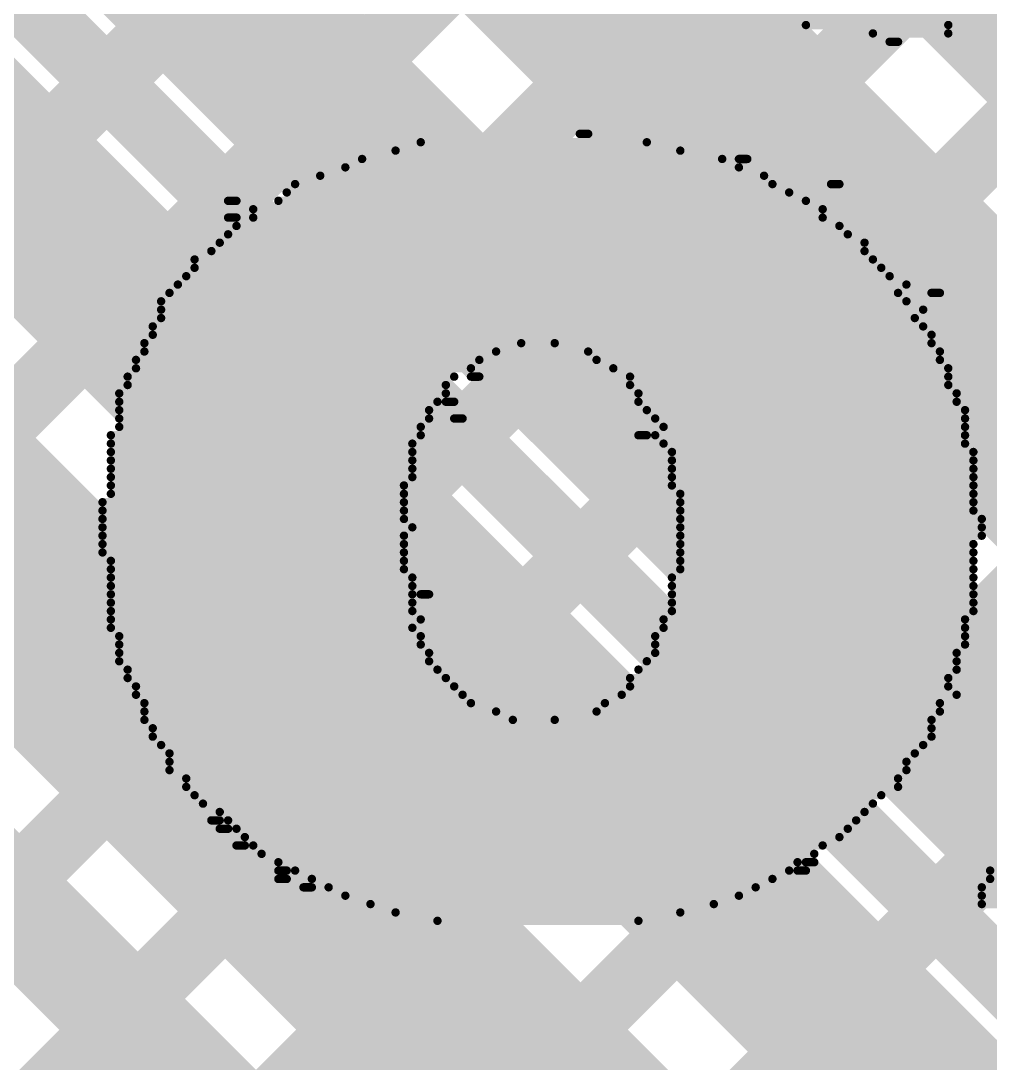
# Model space of a CAD drawing. Header units: millimetres. Extents: x -0.64 to 2.98, y -0.65 to 2.86.
# Drawn here: x 1.0143 to 1.13, y 1.89 to 2.0145 of the extents above; entities that cross this region are included whole.
import ezdxf

# ---------------------------------------------------------------- set-up
doc = ezdxf.new("R2010")
doc.units = ezdxf.units.MM
doc.header["$MEASUREMENT"] = 0
for name, color, linetype in [('BottomLayer', 5, 'Continuous'), ('BottomOverlay', 54, 'Continuous'), ('Mechanical2', 216, 'Continuous'), ('TopLayer', 1, 'Continuous')]:
    doc.layers.add(name, color=color, linetype=linetype)

msp = doc.modelspace()

# ---------------------------------------------------------------- linework, layer by layer
at = {"layer": 'BottomLayer', "const_width": 0.008}
for points in [[(0.77049, 2.346), (1.32949, 1.787)], [(0.79877, 2.346), (1.35777, 1.787)], [(0.83516, 2.25305), (1.3012, 1.787)], [(0.67819, 2.24031), (1.1315, 1.787)], [(0.70647, 2.24031), (1.15978, 1.787)], [(0.73476, 2.24031), (1.18807, 1.787)], [(0.76304, 2.24031), (1.21635, 1.787)], [(0.79132, 2.24031), (1.24464, 1.787)], [(0.81976, 2.24016), (1.27292, 1.787)], [(0.84937, 1.832), (1.14363, 2.12626)], [(0.87766, 1.832), (1.15777, 2.11211)], [(0.90594, 1.832), (1.17192, 2.09797)], [(0.93423, 1.832), (1.18606, 2.08383)], [(0.96251, 1.832), (1.2002, 2.06969)], [(0.9908, 1.832), (1.21434, 2.05555)], [(1.01908, 1.832), (1.22848, 2.0414)], [(1.04736, 1.832), (1.24263, 2.02726)], [(1.07486, 1.83121), (1.25677, 2.01312)]]:
    msp.add_lwpolyline(points, dxfattribs=at)
at = {"layer": 'BottomOverlay', "const_width": 0.001}
for points in [[(1.104, 2.015), (1.125, 2.015)], [(1.108, 2.014), (1.125, 2.014)], [(1.116, 2.013), (1.125, 2.013)], [(1.118, 2.012), (1.119, 2.012)], [(1.081, 2.001), (1.082, 2.001)], [(1.059, 1.999), (1.093, 1.999)], [(1.062, 2), (1.089, 2)], [(1.055, 1.998), (1.098, 1.998)], [(1.1, 1.998), (1.101, 1.998)], [(1.053, 1.997), (1.1, 1.997)], [(1.05, 1.996), (1.103, 1.996)], [(1.047, 1.995), (1.104, 1.995)], [(1.111, 1.995), (1.112, 1.995)], [(1.039, 1.993), (1.04, 1.993)], [(1.045, 1.993), (1.108, 1.993)], [(1.046, 1.994), (1.106, 1.994)], [(1.042, 1.992), (1.11, 1.992)], [(1.039, 1.991), (1.04, 1.991)], [(1.042, 1.991), (1.11, 1.991)], [(1.04, 1.99), (1.112, 1.99)], [(1.038, 1.988), (1.115, 1.988)], [(1.039, 1.989), (1.113, 1.989)], [(1.037, 1.987), (1.115, 1.987)], [(1.035, 1.986), (1.116, 1.986)], [(1.035, 1.985), (1.117, 1.985)], [(1.033, 1.983), (1.12, 1.983)], [(1.034, 1.984), (1.118, 1.984)], [(1.032, 1.982), (1.119, 1.982)], [(1.123, 1.982), (1.124, 1.982)], [(1.031, 1.981), (1.12, 1.981)], [(1.031, 1.98), (1.122, 1.98)], [(1.03, 1.978), (1.122, 1.978)], [(1.031, 1.979), (1.121, 1.979)], [(1.03, 1.977), (1.123, 1.977)], [(1.029, 1.976), (1.074, 1.976)], [(1.078, 1.976), (1.123, 1.976)], [(1.029, 1.975), (1.071, 1.975)], [(1.082, 1.975), (1.124, 1.975)], [(1.028, 1.974), (1.069, 1.974)], [(1.028, 1.973), (1.068, 1.973)], [(1.083, 1.974), (1.124, 1.974)], [(1.085, 1.973), (1.125, 1.973)], [(1.027, 1.972), (1.066, 1.972)], [(1.068, 1.972), (1.069, 1.972)], [(1.087, 1.972), (1.125, 1.972)], [(1.027, 1.971), (1.065, 1.971)], [(1.087, 1.971), (1.125, 1.971)], [(1.026, 1.97), (1.065, 1.97)], [(1.088, 1.97), (1.126, 1.97)], [(1.026, 1.969), (1.064, 1.969)], [(1.026, 1.968), (1.063, 1.968)], [(1.065, 1.969), (1.066, 1.969)], [(1.088, 1.969), (1.126, 1.969)], [(1.089, 1.968), (1.127, 1.968)], [(1.026, 1.967), (1.063, 1.967)], [(1.066, 1.967), (1.067, 1.967)], [(1.09, 1.967), (1.127, 1.967)], [(1.026, 1.966), (1.062, 1.966)], [(1.091, 1.966), (1.127, 1.966)], [(1.025, 1.965), (1.062, 1.965)], [(1.088, 1.965), (1.089, 1.965)], [(1.09, 1.965), (1.127, 1.965)], [(1.025, 1.964), (1.061, 1.964)], [(1.025, 1.963), (1.061, 1.963)], [(1.091, 1.964), (1.127, 1.964)], [(1.092, 1.963), (1.128, 1.963)], [(1.025, 1.962), (1.061, 1.962)], [(1.092, 1.962), (1.128, 1.962)], [(1.025, 1.961), (1.061, 1.961)], [(1.092, 1.961), (1.128, 1.961)], [(1.025, 1.96), (1.061, 1.96)], [(1.092, 1.96), (1.128, 1.96)], [(1.025, 1.959), (1.06, 1.959)], [(1.025, 1.958), (1.06, 1.958)], [(1.092, 1.959), (1.128, 1.959)], [(1.093, 1.958), (1.128, 1.958)], [(1.024, 1.957), (1.06, 1.957)], [(1.093, 1.957), (1.128, 1.957)], [(1.024, 1.956), (1.06, 1.956)], [(1.093, 1.956), (1.128, 1.956)], [(1.024, 1.955), (1.06, 1.955)], [(1.093, 1.955), (1.129, 1.955)], [(1.024, 1.954), (1.061, 1.954)], [(1.024, 1.953), (1.06, 1.953)], [(1.093, 1.954), (1.129, 1.954)], [(1.093, 1.953), (1.129, 1.953)], [(1.024, 1.952), (1.06, 1.952)], [(1.093, 1.952), (1.128, 1.952)], [(1.024, 1.951), (1.06, 1.951)], [(1.093, 1.951), (1.128, 1.951)], [(1.025, 1.95), (1.06, 1.95)], [(1.093, 1.95), (1.128, 1.95)], [(1.025, 1.949), (1.06, 1.949)], [(1.025, 1.948), (1.061, 1.948)], [(1.092, 1.948), (1.128, 1.948)], [(1.093, 1.949), (1.128, 1.949)], [(1.025, 1.947), (1.061, 1.947)], [(1.092, 1.947), (1.128, 1.947)], [(1.025, 1.946), (1.061, 1.946)], [(1.062, 1.946), (1.063, 1.946)], [(1.092, 1.946), (1.128, 1.946)], [(1.025, 1.945), (1.061, 1.945)], [(1.092, 1.945), (1.128, 1.945)], [(1.025, 1.944), (1.061, 1.944)], [(1.025, 1.943), (1.062, 1.943)], [(1.091, 1.943), (1.127, 1.943)], [(1.092, 1.944), (1.128, 1.944)], [(1.025, 1.942), (1.061, 1.942)], [(1.091, 1.942), (1.127, 1.942)], [(1.026, 1.941), (1.062, 1.941)], [(1.09, 1.941), (1.127, 1.941)], [(1.026, 1.94), (1.062, 1.94)], [(1.09, 1.94), (1.127, 1.94)], [(1.026, 1.939), (1.063, 1.939)], [(1.026, 1.938), (1.063, 1.938)], [(1.089, 1.938), (1.126, 1.938)], [(1.09, 1.939), (1.126, 1.939)], [(1.027, 1.937), (1.064, 1.937)], [(1.088, 1.937), (1.126, 1.937)], [(1.027, 1.936), (1.065, 1.936)], [(1.087, 1.936), (1.125, 1.936)], [(1.028, 1.935), (1.066, 1.935)], [(1.087, 1.935), (1.125, 1.935)], [(1.028, 1.934), (1.067, 1.934)], [(1.086, 1.934), (1.126, 1.934)], [(1.029, 1.933), (1.068, 1.933)], [(1.029, 1.932), (1.071, 1.932)], [(1.083, 1.932), (1.124, 1.932)], [(1.084, 1.933), (1.124, 1.933)], [(1.029, 1.931), (1.073, 1.931)], [(1.078, 1.931), (1.123, 1.931)], [(1.03, 1.93), (1.123, 1.93)], [(1.03, 1.929), (1.123, 1.929)], [(1.031, 1.928), (1.122, 1.928)], [(1.032, 1.927), (1.121, 1.927)], [(1.032, 1.926), (1.12, 1.926)], [(1.032, 1.925), (1.12, 1.925)], [(1.034, 1.924), (1.119, 1.924)], [(1.034, 1.923), (1.119, 1.923)], [(1.035, 1.922), (1.117, 1.922)], [(1.036, 1.921), (1.116, 1.921)], [(1.038, 1.92), (1.115, 1.92)], [(1.037, 1.919), (1.038, 1.919)], [(1.039, 1.919), (1.114, 1.919)], [(1.038, 1.918), (1.039, 1.918)], [(1.04, 1.918), (1.113, 1.918)], [(1.041, 1.917), (1.112, 1.917)], [(1.04, 1.916), (1.041, 1.916)], [(1.042, 1.916), (1.11, 1.916)], [(1.043, 1.915), (1.109, 1.915)], [(1.045, 1.914), (1.107, 1.914)], [(1.108, 1.914), (1.109, 1.914)], [(1.045, 1.913), (1.046, 1.913)], [(1.045, 1.912), (1.046, 1.912)], [(1.047, 1.913), (1.106, 1.913)], [(1.049, 1.912), (1.104, 1.912)], [(1.107, 1.913), (1.108, 1.913)], [(1.13, 1.913), (1.175, 1.913)], [(1.13, 1.912), (1.176, 1.912)], [(1.048, 1.911), (1.049, 1.911)], [(1.051, 1.911), (1.102, 1.911)], [(1.129, 1.911), (1.174, 1.911)], [(1.053, 1.91), (1.1, 1.91)], [(1.129, 1.91), (1.174, 1.91)], [(1.056, 1.909), (1.097, 1.909)], [(1.129, 1.909), (1.173, 1.909)], [(1.059, 1.908), (1.093, 1.908)], [(1.064, 1.907), (1.088, 1.907)]]:
    msp.add_lwpolyline(points, dxfattribs=at)
at = {"layer": 'BottomOverlay', "const_width": 0.0005}
for points in [[(1.10775, 2.014, 1), (1.10825, 2.014, 1)], [(1.12475, 2.014, 1), (1.12525, 2.014, 1)], [(1.11575, 2.013, 1), (1.11625, 2.013, 1)], [(1.12475, 2.013, 1), (1.12525, 2.013, 1)], [(1.11775, 2.012, 1), (1.11825, 2.012, 1)], [(1.11875, 2.012, 1), (1.11925, 2.012, 1)], [(1.08075, 2.001, 1), (1.08125, 2.001, 1)], [(1.08175, 2.001, 1), (1.08225, 2.001, 1)], [(1.05875, 1.999, 1), (1.05925, 1.999, 1)], [(1.06175, 2, 1), (1.06225, 2, 1)], [(1.08875, 2, 1), (1.08925, 2, 1)], [(1.09275, 1.999, 1), (1.09325, 1.999, 1)], [(1.05475, 1.998, 1), (1.05525, 1.998, 1)], [(1.09775, 1.998, 1), (1.09825, 1.998, 1)], [(1.09975, 1.998, 1), (1.10025, 1.998, 1)], [(1.10075, 1.998, 1), (1.10125, 1.998, 1)], [(1.05275, 1.997, 1), (1.05325, 1.997, 1)], [(1.09975, 1.997, 1), (1.10025, 1.997, 1)], [(1.04975, 1.996, 1), (1.05025, 1.996, 1)], [(1.10275, 1.996, 1), (1.10325, 1.996, 1)], [(1.04675, 1.995, 1), (1.04725, 1.995, 1)], [(1.10375, 1.995, 1), (1.10425, 1.995, 1)], [(1.11075, 1.995, 1), (1.11125, 1.995, 1)], [(1.11175, 1.995, 1), (1.11225, 1.995, 1)], [(1.03875, 1.993, 1), (1.03925, 1.993, 1)], [(1.03975, 1.993, 1), (1.04025, 1.993, 1)], [(1.04475, 1.993, 1), (1.04525, 1.993, 1)], [(1.04575, 1.994, 1), (1.04625, 1.994, 1)], [(1.10575, 1.994, 1), (1.10625, 1.994, 1)], [(1.10775, 1.993, 1), (1.10825, 1.993, 1)], [(1.04175, 1.992, 1), (1.04225, 1.992, 1)], [(1.10975, 1.992, 1), (1.11025, 1.992, 1)], [(1.03875, 1.991, 1), (1.03925, 1.991, 1)], [(1.03975, 1.991, 1), (1.04025, 1.991, 1)], [(1.04175, 1.991, 1), (1.04225, 1.991, 1)], [(1.10975, 1.991, 1), (1.11025, 1.991, 1)], [(1.03975, 1.99, 1), (1.04025, 1.99, 1)], [(1.11175, 1.99, 1), (1.11225, 1.99, 1)], [(1.03775, 1.988, 1), (1.03825, 1.988, 1)], [(1.03875, 1.989, 1), (1.03925, 1.989, 1)], [(1.11275, 1.989, 1), (1.11325, 1.989, 1)], [(1.11475, 1.988, 1), (1.11525, 1.988, 1)], [(1.03675, 1.987, 1), (1.03725, 1.987, 1)], [(1.11475, 1.987, 1), (1.11525, 1.987, 1)], [(1.03475, 1.986, 1), (1.03525, 1.986, 1)], [(1.11575, 1.986, 1), (1.11625, 1.986, 1)], [(1.03475, 1.985, 1), (1.03525, 1.985, 1)], [(1.11675, 1.985, 1), (1.11725, 1.985, 1)], [(1.03275, 1.983, 1), (1.03325, 1.983, 1)], [(1.03375, 1.984, 1), (1.03425, 1.984, 1)], [(1.11775, 1.984, 1), (1.11825, 1.984, 1)], [(1.11975, 1.983, 1), (1.12025, 1.983, 1)], [(1.03175, 1.982, 1), (1.03225, 1.982, 1)], [(1.11875, 1.982, 1), (1.11925, 1.982, 1)], [(1.12275, 1.982, 1), (1.12325, 1.982, 1)], [(1.12375, 1.982, 1), (1.12425, 1.982, 1)], [(1.03075, 1.981, 1), (1.03125, 1.981, 1)], [(1.11975, 1.981, 1), (1.12025, 1.981, 1)], [(1.03075, 1.98, 1), (1.03125, 1.98, 1)], [(1.12175, 1.98, 1), (1.12225, 1.98, 1)], [(1.02975, 1.978, 1), (1.03025, 1.978, 1)], [(1.03075, 1.979, 1), (1.03125, 1.979, 1)], [(1.12075, 1.979, 1), (1.12125, 1.979, 1)], [(1.12175, 1.978, 1), (1.12225, 1.978, 1)], [(1.02975, 1.977, 1), (1.03025, 1.977, 1)], [(1.12275, 1.977, 1), (1.12325, 1.977, 1)], [(1.02875, 1.976, 1), (1.02925, 1.976, 1)], [(1.07375, 1.976, 1), (1.07425, 1.976, 1)], [(1.07775, 1.976, 1), (1.07825, 1.976, 1)], [(1.12275, 1.976, 1), (1.12325, 1.976, 1)], [(1.02875, 1.975, 1), (1.02925, 1.975, 1)], [(1.07075, 1.975, 1), (1.07125, 1.975, 1)], [(1.08175, 1.975, 1), (1.08225, 1.975, 1)], [(1.12375, 1.975, 1), (1.12425, 1.975, 1)], [(1.02775, 1.974, 1), (1.02825, 1.974, 1)], [(1.02775, 1.973, 1), (1.02825, 1.973, 1)], [(1.06775, 1.973, 1), (1.06825, 1.973, 1)], [(1.06875, 1.974, 1), (1.06925, 1.974, 1)], [(1.08275, 1.974, 1), (1.08325, 1.974, 1)], [(1.08475, 1.973, 1), (1.08525, 1.973, 1)], [(1.12375, 1.974, 1), (1.12425, 1.974, 1)], [(1.12475, 1.973, 1), (1.12525, 1.973, 1)], [(1.02675, 1.972, 1), (1.02725, 1.972, 1)], [(1.06575, 1.972, 1), (1.06625, 1.972, 1)], [(1.06775, 1.972, 1), (1.06825, 1.972, 1)], [(1.06875, 1.972, 1), (1.06925, 1.972, 1)], [(1.08675, 1.972, 1), (1.08725, 1.972, 1)], [(1.12475, 1.972, 1), (1.12525, 1.972, 1)], [(1.02675, 1.971, 1), (1.02725, 1.971, 1)], [(1.06475, 1.971, 1), (1.06525, 1.971, 1)], [(1.08675, 1.971, 1), (1.08725, 1.971, 1)], [(1.12475, 1.971, 1), (1.12525, 1.971, 1)], [(1.02575, 1.97, 1), (1.02625, 1.97, 1)], [(1.06475, 1.97, 1), (1.06525, 1.97, 1)], [(1.08775, 1.97, 1), (1.08825, 1.97, 1)], [(1.12575, 1.97, 1), (1.12625, 1.97, 1)], [(1.02575, 1.969, 1), (1.02625, 1.969, 1)], [(1.02575, 1.968, 1), (1.02625, 1.968, 1)], [(1.06275, 1.968, 1), (1.06325, 1.968, 1)], [(1.06375, 1.969, 1), (1.06425, 1.969, 1)], [(1.06475, 1.969, 1), (1.06525, 1.969, 1)], [(1.06575, 1.969, 1), (1.06625, 1.969, 1)], [(1.08775, 1.969, 1), (1.08825, 1.969, 1)], [(1.08875, 1.968, 1), (1.08925, 1.968, 1)], [(1.12575, 1.969, 1), (1.12625, 1.969, 1)], [(1.12675, 1.968, 1), (1.12725, 1.968, 1)], [(1.02575, 1.967, 1), (1.02625, 1.967, 1)], [(1.06275, 1.967, 1), (1.06325, 1.967, 1)], [(1.06575, 1.967, 1), (1.06625, 1.967, 1)], [(1.06675, 1.967, 1), (1.06725, 1.967, 1)], [(1.08975, 1.967, 1), (1.09025, 1.967, 1)], [(1.12675, 1.967, 1), (1.12725, 1.967, 1)], [(1.02575, 1.966, 1), (1.02625, 1.966, 1)], [(1.06175, 1.966, 1), (1.06225, 1.966, 1)], [(1.09075, 1.966, 1), (1.09125, 1.966, 1)], [(1.12675, 1.966, 1), (1.12725, 1.966, 1)], [(1.02475, 1.965, 1), (1.02525, 1.965, 1)], [(1.06175, 1.965, 1), (1.06225, 1.965, 1)], [(1.08775, 1.965, 1), (1.08825, 1.965, 1)], [(1.08875, 1.965, 1), (1.08925, 1.965, 1)], [(1.08975, 1.965, 1), (1.09025, 1.965, 1)], [(1.12675, 1.965, 1), (1.12725, 1.965, 1)], [(1.02475, 1.964, 1), (1.02525, 1.964, 1)], [(1.02475, 1.963, 1), (1.02525, 1.963, 1)], [(1.06075, 1.964, 1), (1.06125, 1.964, 1)], [(1.06075, 1.963, 1), (1.06125, 1.963, 1)], [(1.09075, 1.964, 1), (1.09125, 1.964, 1)], [(1.09175, 1.963, 1), (1.09225, 1.963, 1)], [(1.12675, 1.964, 1), (1.12725, 1.964, 1)], [(1.12775, 1.963, 1), (1.12825, 1.963, 1)], [(1.02475, 1.962, 1), (1.02525, 1.962, 1)], [(1.06075, 1.962, 1), (1.06125, 1.962, 1)], [(1.09175, 1.962, 1), (1.09225, 1.962, 1)], [(1.12775, 1.962, 1), (1.12825, 1.962, 1)], [(1.02475, 1.961, 1), (1.02525, 1.961, 1)], [(1.06075, 1.961, 1), (1.06125, 1.961, 1)], [(1.09175, 1.961, 1), (1.09225, 1.961, 1)], [(1.12775, 1.961, 1), (1.12825, 1.961, 1)], [(1.02475, 1.96, 1), (1.02525, 1.96, 1)], [(1.06075, 1.96, 1), (1.06125, 1.96, 1)], [(1.09175, 1.96, 1), (1.09225, 1.96, 1)], [(1.12775, 1.96, 1), (1.12825, 1.96, 1)], [(1.02475, 1.959, 1), (1.02525, 1.959, 1)], [(1.02475, 1.958, 1), (1.02525, 1.958, 1)], [(1.05975, 1.959, 1), (1.06025, 1.959, 1)], [(1.05975, 1.958, 1), (1.06025, 1.958, 1)], [(1.09175, 1.959, 1), (1.09225, 1.959, 1)], [(1.09275, 1.958, 1), (1.09325, 1.958, 1)], [(1.12775, 1.959, 1), (1.12825, 1.959, 1)], [(1.12775, 1.958, 1), (1.12825, 1.958, 1)], [(1.02375, 1.957, 1), (1.02425, 1.957, 1)], [(1.05975, 1.957, 1), (1.06025, 1.957, 1)], [(1.09275, 1.957, 1), (1.09325, 1.957, 1)], [(1.12775, 1.957, 1), (1.12825, 1.957, 1)], [(1.02375, 1.956, 1), (1.02425, 1.956, 1)], [(1.05975, 1.956, 1), (1.06025, 1.956, 1)], [(1.09275, 1.956, 1), (1.09325, 1.956, 1)], [(1.12775, 1.956, 1), (1.12825, 1.956, 1)], [(1.02375, 1.955, 1), (1.02425, 1.955, 1)], [(1.05975, 1.955, 1), (1.06025, 1.955, 1)], [(1.09275, 1.955, 1), (1.09325, 1.955, 1)], [(1.12875, 1.955, 1), (1.12925, 1.955, 1)], [(1.02375, 1.954, 1), (1.02425, 1.954, 1)], [(1.02375, 1.953, 1), (1.02425, 1.953, 1)], [(1.05975, 1.953, 1), (1.06025, 1.953, 1)], [(1.06075, 1.954, 1), (1.06125, 1.954, 1)], [(1.09275, 1.954, 1), (1.09325, 1.954, 1)], [(1.09275, 1.953, 1), (1.09325, 1.953, 1)], [(1.12875, 1.954, 1), (1.12925, 1.954, 1)], [(1.12875, 1.953, 1), (1.12925, 1.953, 1)], [(1.02375, 1.952, 1), (1.02425, 1.952, 1)], [(1.05975, 1.952, 1), (1.06025, 1.952, 1)], [(1.09275, 1.952, 1), (1.09325, 1.952, 1)], [(1.12775, 1.952, 1), (1.12825, 1.952, 1)], [(1.02375, 1.951, 1), (1.02425, 1.951, 1)], [(1.05975, 1.951, 1), (1.06025, 1.951, 1)], [(1.09275, 1.951, 1), (1.09325, 1.951, 1)], [(1.12775, 1.951, 1), (1.12825, 1.951, 1)], [(1.02475, 1.95, 1), (1.02525, 1.95, 1)], [(1.05975, 1.95, 1), (1.06025, 1.95, 1)], [(1.09275, 1.95, 1), (1.09325, 1.95, 1)], [(1.12775, 1.95, 1), (1.12825, 1.95, 1)], [(1.02475, 1.949, 1), (1.02525, 1.949, 1)], [(1.02475, 1.948, 1), (1.02525, 1.948, 1)], [(1.05975, 1.949, 1), (1.06025, 1.949, 1)], [(1.06075, 1.948, 1), (1.06125, 1.948, 1)], [(1.09175, 1.948, 1), (1.09225, 1.948, 1)], [(1.09275, 1.949, 1), (1.09325, 1.949, 1)], [(1.12775, 1.949, 1), (1.12825, 1.949, 1)], [(1.12775, 1.948, 1), (1.12825, 1.948, 1)], [(1.02475, 1.947, 1), (1.02525, 1.947, 1)], [(1.06075, 1.947, 1), (1.06125, 1.947, 1)], [(1.09175, 1.947, 1), (1.09225, 1.947, 1)], [(1.12775, 1.947, 1), (1.12825, 1.947, 1)], [(1.02475, 1.946, 1), (1.02525, 1.946, 1)], [(1.06075, 1.946, 1), (1.06125, 1.946, 1)], [(1.06175, 1.946, 1), (1.06225, 1.946, 1)], [(1.06275, 1.946, 1), (1.06325, 1.946, 1)], [(1.09175, 1.946, 1), (1.09225, 1.946, 1)], [(1.12775, 1.946, 1), (1.12825, 1.946, 1)], [(1.02475, 1.945, 1), (1.02525, 1.945, 1)], [(1.06075, 1.945, 1), (1.06125, 1.945, 1)], [(1.09175, 1.945, 1), (1.09225, 1.945, 1)], [(1.12775, 1.945, 1), (1.12825, 1.945, 1)], [(1.02475, 1.944, 1), (1.02525, 1.944, 1)], [(1.02475, 1.943, 1), (1.02525, 1.943, 1)], [(1.06075, 1.944, 1), (1.06125, 1.944, 1)], [(1.06175, 1.943, 1), (1.06225, 1.943, 1)], [(1.09075, 1.943, 1), (1.09125, 1.943, 1)], [(1.09175, 1.944, 1), (1.09225, 1.944, 1)], [(1.12675, 1.943, 1), (1.12725, 1.943, 1)], [(1.12775, 1.944, 1), (1.12825, 1.944, 1)], [(1.02475, 1.942, 1), (1.02525, 1.942, 1)], [(1.06075, 1.942, 1), (1.06125, 1.942, 1)], [(1.09075, 1.942, 1), (1.09125, 1.942, 1)], [(1.12675, 1.942, 1), (1.12725, 1.942, 1)], [(1.02575, 1.941, 1), (1.02625, 1.941, 1)], [(1.06175, 1.941, 1), (1.06225, 1.941, 1)], [(1.08975, 1.941, 1), (1.09025, 1.941, 1)], [(1.12675, 1.941, 1), (1.12725, 1.941, 1)], [(1.02575, 1.94, 1), (1.02625, 1.94, 1)], [(1.06175, 1.94, 1), (1.06225, 1.94, 1)], [(1.08975, 1.94, 1), (1.09025, 1.94, 1)], [(1.12675, 1.94, 1), (1.12725, 1.94, 1)], [(1.02575, 1.939, 1), (1.02625, 1.939, 1)], [(1.02575, 1.938, 1), (1.02625, 1.938, 1)], [(1.06275, 1.939, 1), (1.06325, 1.939, 1)], [(1.06275, 1.938, 1), (1.06325, 1.938, 1)], [(1.08875, 1.938, 1), (1.08925, 1.938, 1)], [(1.08975, 1.939, 1), (1.09025, 1.939, 1)], [(1.12575, 1.939, 1), (1.12625, 1.939, 1)], [(1.12575, 1.938, 1), (1.12625, 1.938, 1)], [(1.02675, 1.937, 1), (1.02725, 1.937, 1)], [(1.06375, 1.937, 1), (1.06425, 1.937, 1)], [(1.08775, 1.937, 1), (1.08825, 1.937, 1)], [(1.12575, 1.937, 1), (1.12625, 1.937, 1)], [(1.02675, 1.936, 1), (1.02725, 1.936, 1)], [(1.06475, 1.936, 1), (1.06525, 1.936, 1)], [(1.08675, 1.936, 1), (1.08725, 1.936, 1)], [(1.12475, 1.936, 1), (1.12525, 1.936, 1)], [(1.02775, 1.935, 1), (1.02825, 1.935, 1)], [(1.06575, 1.935, 1), (1.06625, 1.935, 1)], [(1.08675, 1.935, 1), (1.08725, 1.935, 1)], [(1.12475, 1.935, 1), (1.12525, 1.935, 1)], [(1.02775, 1.934, 1), (1.02825, 1.934, 1)], [(1.06675, 1.934, 1), (1.06725, 1.934, 1)], [(1.08575, 1.934, 1), (1.08625, 1.934, 1)], [(1.12575, 1.934, 1), (1.12625, 1.934, 1)], [(1.02875, 1.933, 1), (1.02925, 1.933, 1)], [(1.02875, 1.932, 1), (1.02925, 1.932, 1)], [(1.06775, 1.933, 1), (1.06825, 1.933, 1)], [(1.07075, 1.932, 1), (1.07125, 1.932, 1)], [(1.08275, 1.932, 1), (1.08325, 1.932, 1)], [(1.08375, 1.933, 1), (1.08425, 1.933, 1)], [(1.12375, 1.933, 1), (1.12425, 1.933, 1)], [(1.12375, 1.932, 1), (1.12425, 1.932, 1)], [(1.02875, 1.931, 1), (1.02925, 1.931, 1)], [(1.07275, 1.931, 1), (1.07325, 1.931, 1)], [(1.07775, 1.931, 1), (1.07825, 1.931, 1)], [(1.12275, 1.931, 1), (1.12325, 1.931, 1)], [(1.02975, 1.93, 1), (1.03025, 1.93, 1)], [(1.12275, 1.93, 1), (1.12325, 1.93, 1)], [(1.02975, 1.929, 1), (1.03025, 1.929, 1)], [(1.12275, 1.929, 1), (1.12325, 1.929, 1)], [(1.03075, 1.928, 1), (1.03125, 1.928, 1)], [(1.03175, 1.927, 1), (1.03225, 1.927, 1)], [(1.12075, 1.927, 1), (1.12125, 1.927, 1)], [(1.12175, 1.928, 1), (1.12225, 1.928, 1)], [(1.03175, 1.926, 1), (1.03225, 1.926, 1)], [(1.11975, 1.926, 1), (1.12025, 1.926, 1)], [(1.03175, 1.925, 1), (1.03225, 1.925, 1)], [(1.11975, 1.925, 1), (1.12025, 1.925, 1)], [(1.03375, 1.924, 1), (1.03425, 1.924, 1)], [(1.11875, 1.924, 1), (1.11925, 1.924, 1)], [(1.03375, 1.923, 1), (1.03425, 1.923, 1)], [(1.03475, 1.922, 1), (1.03525, 1.922, 1)], [(1.11675, 1.922, 1), (1.11725, 1.922, 1)], [(1.11875, 1.923, 1), (1.11925, 1.923, 1)], [(1.03575, 1.921, 1), (1.03625, 1.921, 1)], [(1.11575, 1.921, 1), (1.11625, 1.921, 1)], [(1.03775, 1.92, 1), (1.03825, 1.92, 1)], [(1.11475, 1.92, 1), (1.11525, 1.92, 1)], [(1.03675, 1.919, 1), (1.03725, 1.919, 1)], [(1.03775, 1.919, 1), (1.03825, 1.919, 1)], [(1.03875, 1.919, 1), (1.03925, 1.919, 1)], [(1.11375, 1.919, 1), (1.11425, 1.919, 1)], [(1.03775, 1.918, 1), (1.03825, 1.918, 1)], [(1.03875, 1.918, 1), (1.03925, 1.918, 1)], [(1.03975, 1.918, 1), (1.04025, 1.918, 1)], [(1.04075, 1.917, 1), (1.04125, 1.917, 1)], [(1.11175, 1.917, 1), (1.11225, 1.917, 1)], [(1.11275, 1.918, 1), (1.11325, 1.918, 1)], [(1.03975, 1.916, 1), (1.04025, 1.916, 1)], [(1.04075, 1.916, 1), (1.04125, 1.916, 1)], [(1.04175, 1.916, 1), (1.04225, 1.916, 1)], [(1.10975, 1.916, 1), (1.11025, 1.916, 1)], [(1.04275, 1.915, 1), (1.04325, 1.915, 1)], [(1.10875, 1.915, 1), (1.10925, 1.915, 1)], [(1.04475, 1.914, 1), (1.04525, 1.914, 1)], [(1.10675, 1.914, 1), (1.10725, 1.914, 1)], [(1.10775, 1.914, 1), (1.10825, 1.914, 1)], [(1.10875, 1.914, 1), (1.10925, 1.914, 1)], [(1.04475, 1.913, 1), (1.04525, 1.913, 1)], [(1.04475, 1.912, 1), (1.04525, 1.912, 1)], [(1.04575, 1.913, 1), (1.04625, 1.913, 1)], [(1.04575, 1.912, 1), (1.04625, 1.912, 1)], [(1.04675, 1.913, 1), (1.04725, 1.913, 1)], [(1.04875, 1.912, 1), (1.04925, 1.912, 1)], [(1.10375, 1.912, 1), (1.10425, 1.912, 1)], [(1.10575, 1.913, 1), (1.10625, 1.913, 1)], [(1.10675, 1.913, 1), (1.10725, 1.913, 1)], [(1.10775, 1.913, 1), (1.10825, 1.913, 1)], [(1.12975, 1.913, 1), (1.13025, 1.913, 1)], [(1.12975, 1.912, 1), (1.13025, 1.912, 1)], [(1.04775, 1.911, 1), (1.04825, 1.911, 1)], [(1.04875, 1.911, 1), (1.04925, 1.911, 1)], [(1.05075, 1.911, 1), (1.05125, 1.911, 1)], [(1.10175, 1.911, 1), (1.10225, 1.911, 1)], [(1.12875, 1.911, 1), (1.12925, 1.911, 1)], [(1.05275, 1.91, 1), (1.05325, 1.91, 1)], [(1.09975, 1.91, 1), (1.10025, 1.91, 1)], [(1.12875, 1.91, 1), (1.12925, 1.91, 1)], [(1.05575, 1.909, 1), (1.05625, 1.909, 1)], [(1.09675, 1.909, 1), (1.09725, 1.909, 1)], [(1.12875, 1.909, 1), (1.12925, 1.909, 1)], [(1.05875, 1.908, 1), (1.05925, 1.908, 1)], [(1.06375, 1.907, 1), (1.06425, 1.907, 1)], [(1.08775, 1.907, 1), (1.08825, 1.907, 1)], [(1.09275, 1.908, 1), (1.09325, 1.908, 1)]]:
    msp.add_lwpolyline(points, format="xyb", close=True, dxfattribs=at)
at = {"layer": 'Mechanical2', "const_width": 0.01}
msp.add_lwpolyline([(1.75783, 2.80917, -6.230382), (0.64896, 2.81029)], format="xyb", dxfattribs=at)
at = {"layer": 'TopLayer'}
for points, const_width in [([(0.937, 2.213), (1.345, 1.805)], 0.022), ([(0.939, 2.163), (1.311, 1.791)], 0.022), ([(0.942, 2.113), (1.277, 1.778)], 0.022), ([(0.945, 2.063), (1.244, 1.764)], 0.022), ([(0.994, 1.963), (1.20585, 1.75115)], 0.022), ([(0.9775, 1.941), (1.0835, 1.835)], 0.008), ([(0.98489, 1.941), (1.09089, 1.835)], 0.008), ([(0.93723, 1.835), (1.01406, 1.91183)], 0.008), ([(0.96551, 1.835), (1.0282, 1.89769)], 0.008)]:
    msp.add_lwpolyline(points, dxfattribs=dict(at, const_width=const_width))
at = {"layer": 'TopLayer', "const_width": 0.004}
for points in [[(1.01206, 1.91183, 1), (1.01606, 1.91183, 1)], [(1.0262, 1.89769, 1), (1.0302, 1.89769, 1)]]:
    msp.add_lwpolyline(points, format="xyb", close=True, dxfattribs=at)

doc.saveas('drawing.dxf')
